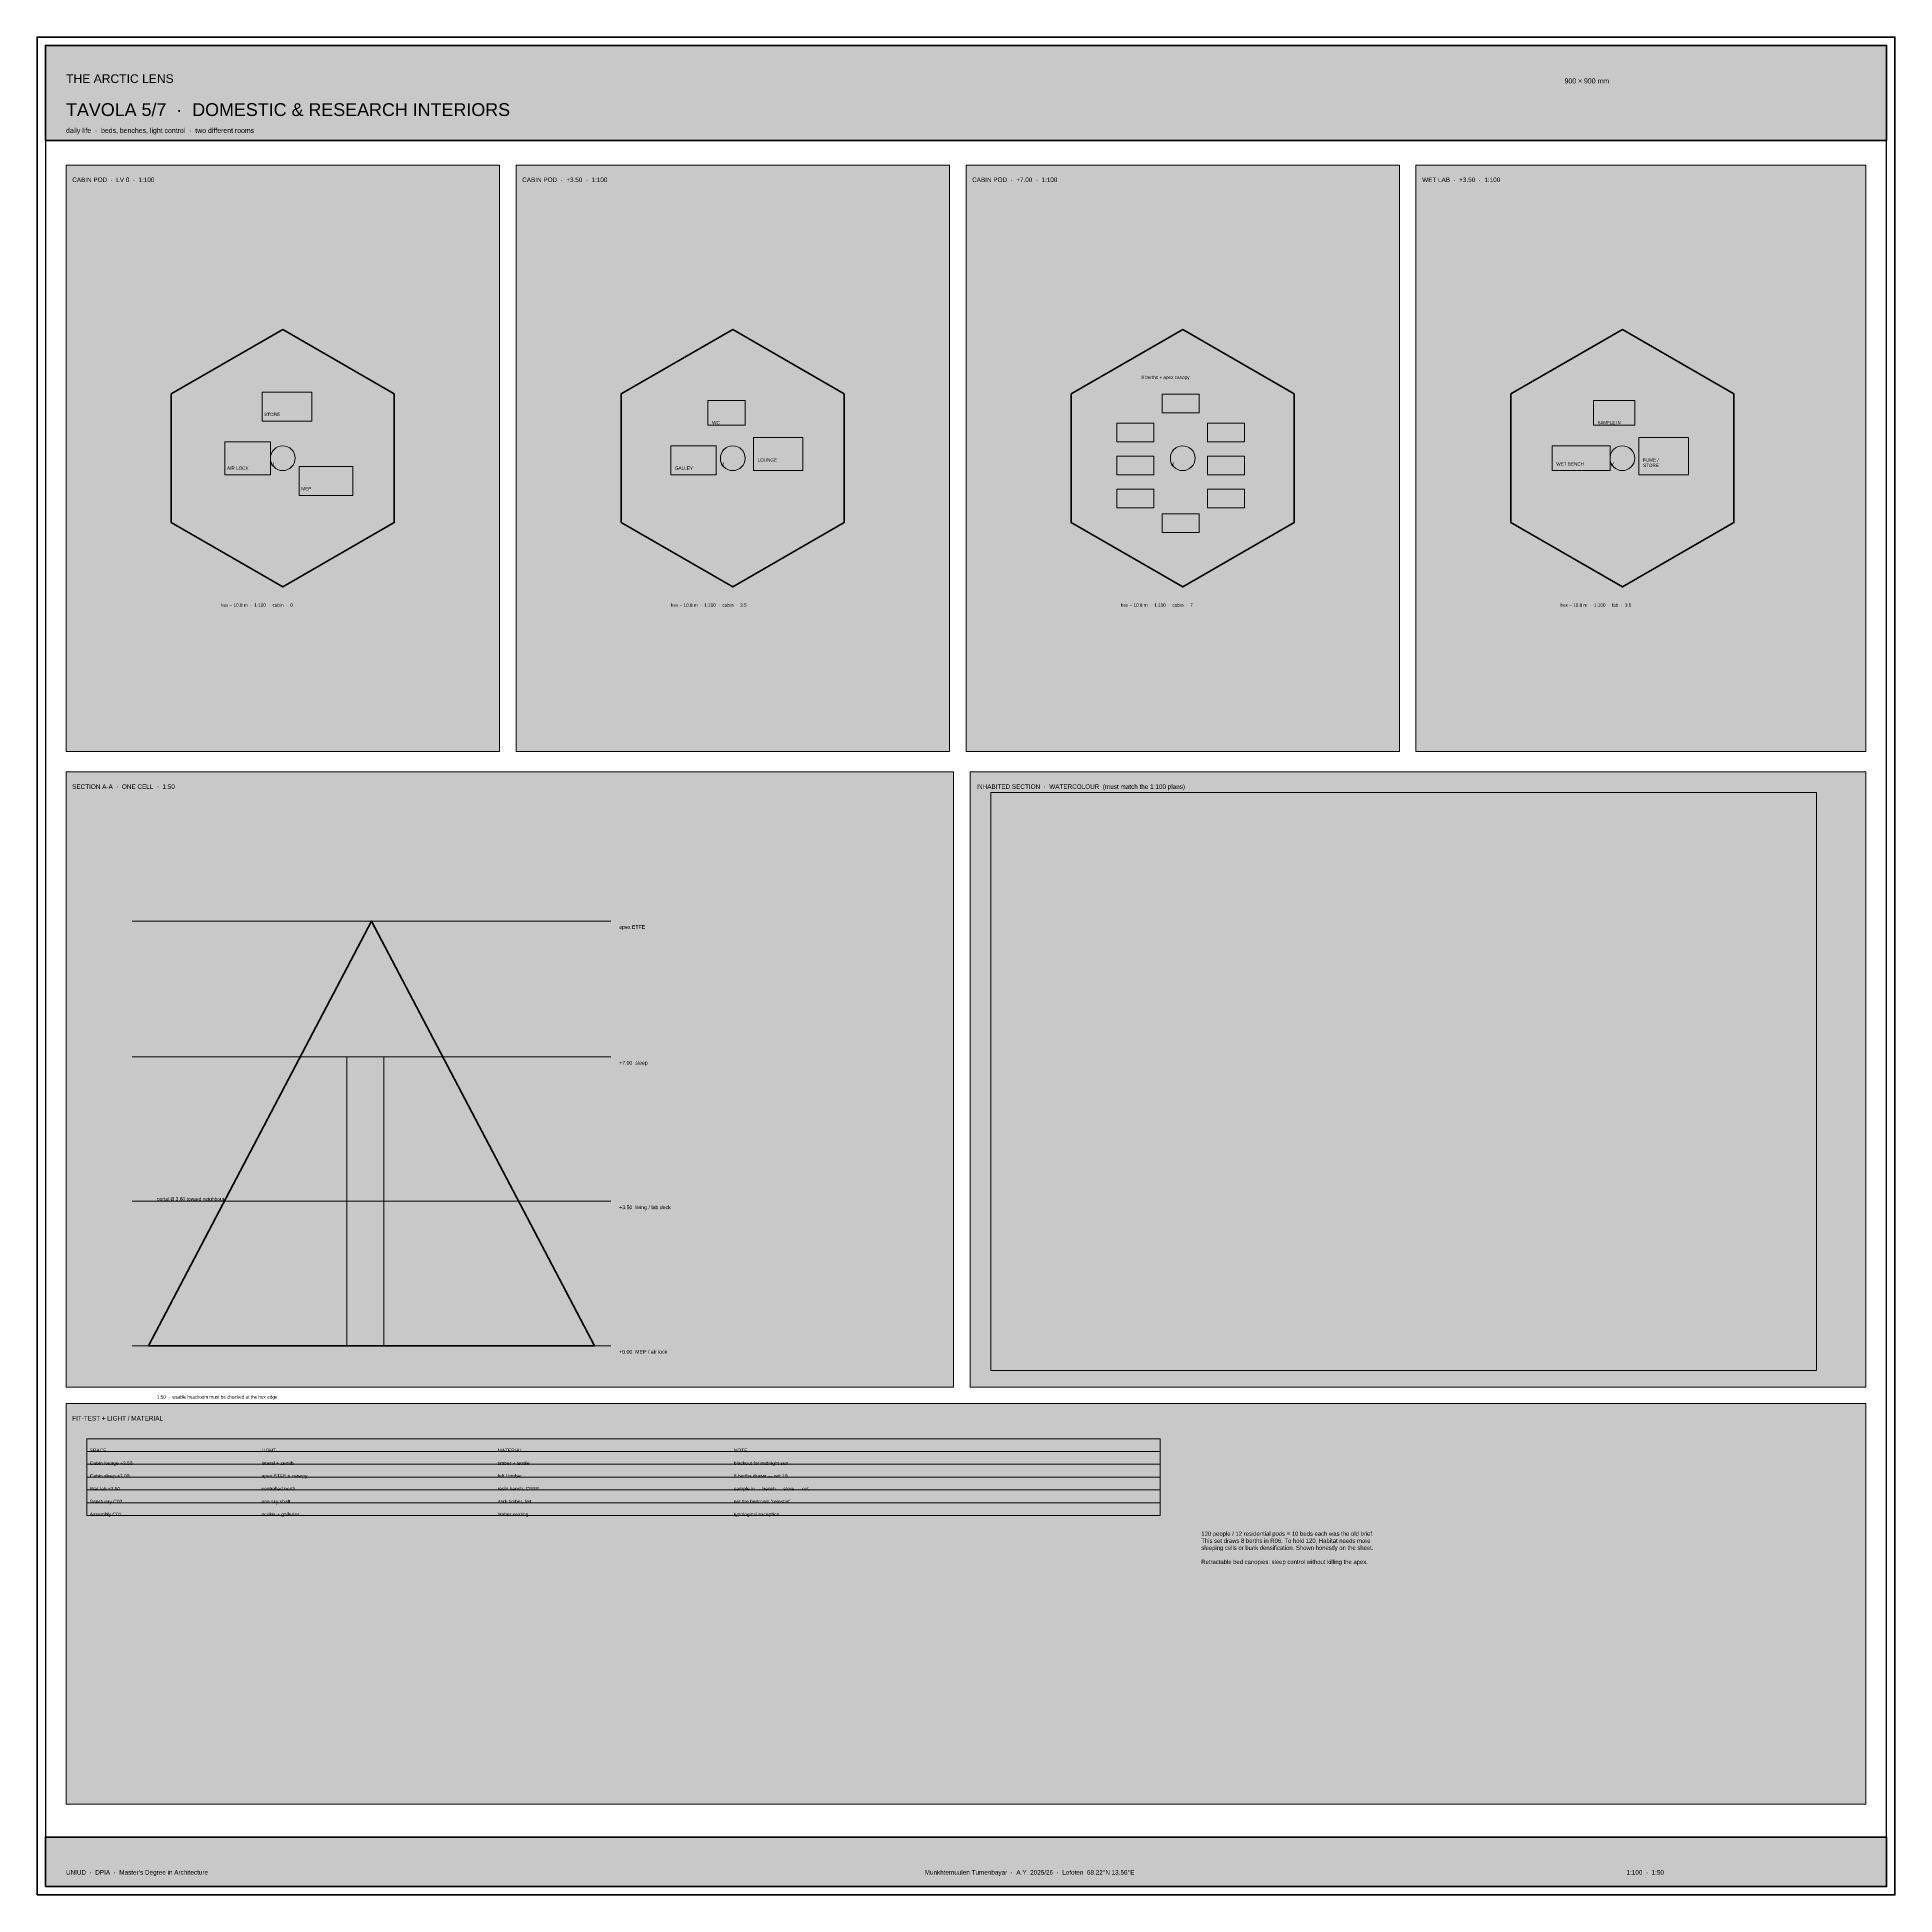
# Paper-space layout 'TAVOLA_05' of a CAD drawing. Header units: millimetres. Extents: x 0 to 900, y 0 to 900.
# The model-space entities are those that its viewports show. They can reach past a viewport. Long polylines and large blocks are cut down to what shows.
import ezdxf

# ---------------------------------------------------------------- set-up
doc = ezdxf.new("R2010")
doc.units = ezdxf.units.MM
for name, color, linetype, lineweight, true_color in [('A-ANNO', 7, 'Continuous', 18, 0x20242a), ('A-DIM', 7, 'Continuous', 13, 0x5a626c), ('A-FURN', 7, 'Continuous', 18, 0x5a626c), ('A-HATCH', 7, 'Continuous', 9, 0xb4bac0), ('A-RENDER', 7, 'Continuous', 0, 0x20242a), ('A-SHEET', 7, 'Continuous', 50, 0x142030), ('A-TABLE', 7, 'Continuous', 13, 0x20242a), ('A-TITL', 7, 'Continuous', 35, 0x142030), ('A-WALL', 7, 'Continuous', 40, 0x20242a)]:
    doc.layers.add(name, color=color, linetype=linetype, lineweight=lineweight, true_color=true_color)
doc.styles.add('ANNO', font='Arial.ttf')
doc.styles.add('TITLE', font='Arial.ttf')
picture_1 = doc.add_image_def('image2.png', size_in_pixel=(1616, 1616))

msp = doc.modelspace()

# ---------------------------------------------------------------- hatches: boundary and pattern name
at = {"layer": 'A-HATCH', "true_color": 0x142030}
h = msp.add_hatch(color=7, dxfattribs=at)
h.dxf.hatch_style = 1
h.paths.add_polyline_path([(4, -250), (896, -250), (896, -204), (4, -204)])
at = {"layer": 'A-HATCH', "true_color": 0xfcfdfe}
h = msp.add_hatch(color=7, dxfattribs=at)
h.dxf.hatch_style = 1
h.paths.add_polyline_path([(14, -546), (224, -546), (224, -262), (14, -262)])
h = msp.add_hatch(color=7, dxfattribs=at)
h.dxf.hatch_style = 1
h.paths.add_polyline_path([(232, -546), (442, -546), (442, -262), (232, -262)])
h = msp.add_hatch(color=7, dxfattribs=at)
h.dxf.hatch_style = 1
h.paths.add_polyline_path([(450, -546), (660, -546), (660, -262), (450, -262)])
h = msp.add_hatch(color=7, dxfattribs=at)
h.dxf.hatch_style = 1
h.paths.add_polyline_path([(668, -546), (886, -546), (886, -262), (668, -262)])
at = {"layer": 'A-HATCH', "true_color": 0xfadce6}
h = msp.add_hatch(color=7, dxfattribs=at)
h.dxf.hatch_style = 1
h.paths.add_polyline_path([(545, -382), (563, -382), (563, -373), (545, -373)])
h = msp.add_hatch(color=7, dxfattribs=at)
h.dxf.hatch_style = 1
h.paths.add_polyline_path([(523, -396), (541, -396), (541, -387), (523, -387)])
h = msp.add_hatch(color=7, dxfattribs=at)
h.dxf.hatch_style = 1
h.paths.add_polyline_path([(567, -396), (585, -396), (585, -387), (567, -387)])
h = msp.add_hatch(color=7, dxfattribs=at)
h.dxf.hatch_style = 1
h.paths.add_polyline_path([(523, -412), (541, -412), (541, -403), (523, -403)])
h = msp.add_hatch(color=7, dxfattribs=at)
h.dxf.hatch_style = 1
h.paths.add_polyline_path([(567, -412), (585, -412), (585, -403), (567, -403)])
at = {"layer": 'A-HATCH', "true_color": 0xdcebfa}
h = msp.add_hatch(color=7, dxfattribs=at)
h.dxf.hatch_style = 1
h.paths.add_polyline_path([(734, -410), (762, -410), (762, -398), (734, -398)])
at = {"layer": 'A-HATCH', "true_color": 0xfadce6}
h = msp.add_hatch(color=7, dxfattribs=at)
h.dxf.hatch_style = 1
h.paths.add_polyline_path([(523, -428), (541, -428), (541, -419), (523, -419)])
h = msp.add_hatch(color=7, dxfattribs=at)
h.dxf.hatch_style = 1
h.paths.add_polyline_path([(567, -428), (585, -428), (585, -419), (567, -419)])
h = msp.add_hatch(color=7, dxfattribs=at)
h.dxf.hatch_style = 1
h.paths.add_polyline_path([(545, -440), (563, -440), (563, -431), (545, -431)])
at = {"layer": 'A-HATCH', "true_color": 0xfcfdfe}
h = msp.add_hatch(color=7, dxfattribs=at)
h.dxf.hatch_style = 1
h.paths.add_polyline_path([(14, -854), (444, -854), (444, -556), (14, -556)])
h = msp.add_hatch(color=7, dxfattribs=at)
h.dxf.hatch_style = 1
h.paths.add_polyline_path([(452, -854), (886, -854), (886, -556), (452, -556)])
h = msp.add_hatch(color=7, dxfattribs=at)
h.dxf.hatch_style = 1
h.paths.add_polyline_path([(14, -1056), (886, -1056), (886, -862), (14, -862)])
at = {"layer": 'A-HATCH', "true_color": 0x142030}
h = msp.add_hatch(color=7, dxfattribs=at)
h.dxf.hatch_style = 1
h.paths.add_polyline_path([(24, -885.2), (544, -885.2), (544, -879), (24, -879)])
at = {"layer": 'A-HATCH', "true_color": 0xffffff}
h = msp.add_hatch(color=7, dxfattribs=at)
h.dxf.hatch_style = 1
h.paths.add_polyline_path([(24, -891.4), (544, -891.4), (544, -885.2), (24, -885.2)])
at = {"layer": 'A-HATCH', "true_color": 0xf5ecd6}
h = msp.add_hatch(color=7, dxfattribs=at)
h.dxf.hatch_style = 1
h.paths.add_polyline_path([(24, -897.6), (544, -897.6), (544, -891.4), (24, -891.4)])
at = {"layer": 'A-HATCH', "true_color": 0xffffff}
h = msp.add_hatch(color=7, dxfattribs=at)
h.dxf.hatch_style = 1
h.paths.add_polyline_path([(24, -903.8), (544, -903.8), (544, -897.6), (24, -897.6)])
at = {"layer": 'A-HATCH', "true_color": 0xf5ecd6}
h = msp.add_hatch(color=7, dxfattribs=at)
h.dxf.hatch_style = 1
h.paths.add_polyline_path([(24, -910), (544, -910), (544, -903.8), (24, -903.8)])
at = {"layer": 'A-HATCH', "true_color": 0xffffff}
h = msp.add_hatch(color=7, dxfattribs=at)
h.dxf.hatch_style = 1
h.paths.add_polyline_path([(24, -916.2), (544, -916.2), (544, -910), (24, -910)])
at = {"layer": 'A-HATCH', "true_color": 0x142030}
h = msp.add_hatch(color=7, dxfattribs=at)
h.dxf.hatch_style = 1
h.paths.add_polyline_path([(4, -1096), (896, -1096), (896, -1072), (4, -1072)])

# ---------------------------------------------------------------- linework, layer by layer
at = {"layer": 'A-DIM', "lineweight": 9, "true_color": 0x5a626c}
for p, q in [((46, -628.2), (278, -628.2)), ((46, -694), (278, -694)), ((46, -764), (278, -764)), ((46, -834), (278, -834))]:
    msp.add_line(p, q, dxfattribs=at)
at = {"layer": 'A-FURN', "true_color": 0x5a626c}
for centre in [(119, -404), (337, -404), (555, -404), (768, -404)]:
    msp.add_circle(centre, 6, dxfattribs=at)
at = {"layer": 'A-SHEET', "lineweight": 70, "true_color": 0x142030}
msp.add_lwpolyline([(0, -1100), (900, -1100), (900, -200), (0, -200)], close=True, dxfattribs=at)
at = {"layer": 'A-SHEET', "lineweight": 25, "true_color": 0x142030}
msp.add_lwpolyline([(4, -1096), (896, -1096), (896, -204), (4, -204)], close=True, dxfattribs=at)
at = {"layer": 'A-SHEET', "lineweight": 13, "true_color": 0xb4bac0}
for points in [[(14, -546), (224, -546), (224, -262), (14, -262)], [(232, -546), (442, -546), (442, -262), (232, -262)], [(450, -546), (660, -546), (660, -262), (450, -262)], [(668, -546), (886, -546), (886, -262), (668, -262)], [(14, -854), (444, -854), (444, -556), (14, -556)], [(452, -854), (886, -854), (886, -556), (452, -556)], [(14, -1056), (886, -1056), (886, -862), (14, -862)]]:
    msp.add_lwpolyline(points, close=True, dxfattribs=at)
at = {"layer": 'A-SHEET', "lineweight": 13, "true_color": 0x5a626c}
for points in [[(109, -386), (133, -386), (133, -372), (109, -372)], [(325, -388), (343, -388), (343, -376), (325, -376)], [(91, -412), (113, -412), (113, -396), (91, -396)], [(347, -410), (371, -410), (371, -394), (347, -394)], [(307, -412), (329, -412), (329, -398), (307, -398)], [(127, -422), (153, -422), (153, -408), (127, -408)], [(150, -834), (168, -834), (168, -694), (150, -694)]]:
    msp.add_lwpolyline(points, close=True, dxfattribs=at)
at = {"layer": 'A-SHEET', "lineweight": 13, "true_color": 0xe682aa}
for points in [[(545, -382), (563, -382), (563, -373), (545, -373)], [(523, -396), (541, -396), (541, -387), (523, -387)], [(567, -396), (585, -396), (585, -387), (567, -387)], [(523, -412), (541, -412), (541, -403), (523, -403)], [(567, -412), (585, -412), (585, -403), (567, -403)], [(523, -428), (541, -428), (541, -419), (523, -419)], [(567, -428), (585, -428), (585, -419), (567, -419)], [(545, -440), (563, -440), (563, -431), (545, -431)]]:
    msp.add_lwpolyline(points, close=True, dxfattribs=at)
at = {"layer": 'A-SHEET', "lineweight": 13, "true_color": 0x4691d2}
for points in [[(754, -388), (774, -388), (774, -376), (754, -376)], [(776, -412), (800, -412), (800, -394), (776, -394)], [(734, -410), (762, -410), (762, -398), (734, -398)]]:
    msp.add_lwpolyline(points, close=True, dxfattribs=at)
at = {"layer": 'A-SHEET', "lineweight": 9, "true_color": 0xb4bac0}
for points in [[(24, -885.2), (544, -885.2), (544, -879), (24, -879)], [(24, -891.4), (544, -891.4), (544, -885.2), (24, -885.2)], [(24, -897.6), (544, -897.6), (544, -891.4), (24, -891.4)], [(24, -903.8), (544, -903.8), (544, -897.6), (24, -897.6)], [(24, -910), (544, -910), (544, -903.8), (24, -903.8)], [(24, -916.2), (544, -916.2), (544, -910), (24, -910)]]:
    msp.add_lwpolyline(points, close=True, dxfattribs=at)
at = {"layer": 'A-TITL'}
for points in [[(4, -250), (896, -250), (896, -204), (4, -204)], [(4, -1096), (896, -1096), (896, -1072), (4, -1072)]]:
    msp.add_lwpolyline(points, close=True, dxfattribs=at)
at = {"layer": 'A-WALL', "lineweight": 40, "true_color": 0x142030}
msp.add_line((54, -834), (270, -834), dxfattribs=at)
for points in [[(173, -372.82), (119, -341.65), (65, -372.82), (65, -435.18), (119, -466.35), (173, -435.18)], [(391, -372.82), (337, -341.65), (283, -372.82), (283, -435.18), (337, -466.35), (391, -435.18)], [(609, -372.82), (555, -341.65), (501, -372.82), (501, -435.18), (555, -466.35), (609, -435.18)], [(822, -372.82), (768, -341.65), (714, -372.82), (714, -435.18), (768, -466.35), (822, -435.18)]]:
    msp.add_lwpolyline(points, close=True, dxfattribs=at)
msp.add_lwpolyline([(54, -834), (90, -765.4), (162, -628.2), (234, -765.4), (270, -834)], dxfattribs=at)

# ---------------------------------------------------------------- texts
at = {"layer": 'A-ANNO', "color": 7, "true_color": 0x142030, "char_height": 2.2, "attachment_point": 1, "style": 'TITLE'}
for s, insert, width in [('CABIN POD  ·  LV 0  ·  1:100', (17, -268), 204), ('CABIN POD  ·  +3.50  ·  1:100', (235, -268), 204), ('CABIN POD  ·  +7.00  ·  1:100', (453, -268), 204), ('WET LAB  ·  +3.50  ·  1:100', (671, -268), 212), ('SECTION A-A  ·  ONE CELL  ·  1:50', (17, -562), 424), ('INHABITED SECTION  ·  WATERCOLOUR  (must match the 1:100 plans)', (455, -562), 428), ('FIT-TEST + LIGHT / MATERIAL', (17, -868), 866)]:
    msp.add_mtext(s, dxfattribs=dict(at, insert=insert, width=width))
at = {"layer": 'A-ANNO', "color": 7, "true_color": 0x20242a, "attachment_point": 1, "style": 'ANNO'}
for s, insert, char_height, width in [('8 berths + apex canopy', (535, -364), 1.6, 50), ('STORE', (110, -382), 1.6, 23), ('WC', (327, -386), 1.6, 16), ('SAMPLE IN', (756, -386), 1.5, 22), ('LOUNGE', (349, -404), 1.6, 20), ('FUME /\\PSTORE', (778, -404), 1.6, 22), ('AIR LOCK', (92, -408), 1.6, 21), ('GALLEY', (309, -408), 1.6, 20), ('WET BENCH', (736, -406), 1.6, 26), ('MEP', (128, -418), 1.6, 25), ('apex ETFE', (282, -630.2), 1.8, 55), ('+7.00  sleep', (282, -696), 1.8, 55), ('portal Ø 3.60 toward neighbour', (58, -762), 1.7, 70), ('+3.50  living / lab deck', (282, -766), 1.8, 55), ('+0.00  MEP / air lock', (282, -836), 1.8, 55), ('120 people / 12 residential pods = 10 beds each was the old brief.\\PThis set draws 8 berths in R06. To hold 120, Habitat needs more\\Psleeping cells or bunk densification. Shown honestly on the sheet.\\P\\PRetractable bed canopies: sleep control without killing the apex.', (564, -924), 2.05, 310)]:
    msp.add_mtext(s, dxfattribs=dict(at, insert=insert, char_height=char_height, width=width))
at = {"layer": 'A-ANNO', "color": 7, "true_color": 0x5a626c, "attachment_point": 1, "style": 'ANNO'}
for s, insert, char_height, width in [('V', (113, -406), 2, 12), ('V', (331, -406), 2, 12), ('V', (549, -406), 2, 12), ('V', (762, -406), 2, 12), ('hex ~ 10.8 m  ·  1:100  ·  cabin  ·  0', (89, -474.35), 1.6, 80), ('hex ~ 10.8 m  ·  1:100  ·  cabin  ·  3.5', (307, -474.35), 1.6, 80), ('hex ~ 10.8 m  ·  1:100  ·  cabin  ·  7', (525, -474.35), 1.6, 80), ('hex ~ 10.8 m  ·  1:100  ·  lab  ·  3.5', (738, -474.35), 1.6, 80), ('1:50  ·  usable headroom must be checked at the hex edge', (58, -858), 1.6, 120)]:
    msp.add_mtext(s, dxfattribs=dict(at, insert=insert, char_height=char_height, width=width))
at = {"layer": 'A-TABLE', "color": 7, "true_color": 0xffffff, "char_height": 1.7, "attachment_point": 1, "style": 'ANNO'}
for s, insert, width in [('SPACE', (25.5, -883.8), 81.2), ('LIGHT', (108.7, -883.8), 112.4), ('MATERIAL', (223.1, -883.8), 112.4), ('NOTE', (337.5, -883.8), 206)]:
    msp.add_mtext(s, dxfattribs=dict(at, insert=insert, width=width))
at = {"layer": 'A-TABLE', "color": 7, "true_color": 0x20242a, "char_height": 1.7, "attachment_point": 1, "style": 'ANNO'}
for s, insert, width in [('Cabin lounge +3.50', (25.5, -890), 81.2), ('lateral + zenith', (108.7, -890), 112.4), ('timber + textile', (223.1, -890), 112.4), ('blackout for midnight sun', (337.5, -890), 206), ('Cabin sleep +7.00', (25.5, -896.2), 81.2), ('apex ETFE + canopy', (108.7, -896.2), 112.4), ('felt / timber', (223.1, -896.2), 112.4), ('8 berths drawn — not 10', (337.5, -896.2), 206), ('Wet lab +3.50', (25.5, -902.4), 81.2), ('Sanctuary C02', (25.5, -908.6), 81.2), ('controlled north', (108.7, -902.4), 112.4), ('one sky shaft', (108.7, -908.6), 112.4), ('dark timber, felt', (223.1, -908.6), 112.4), ('resin bench, CFRP', (223.1, -902.4), 112.4), ('sample in → bench → store → out', (337.5, -902.4), 206), ("not the bedroom 'celestial'", (337.5, -908.6), 206), ('Assembly C01', (25.5, -914.8), 81.2), ('oculus + galleries', (108.7, -914.8), 112.4), ('timber seating', (223.1, -914.8), 112.4), ('typological exception', (337.5, -914.8), 206)]:
    msp.add_mtext(s, dxfattribs=dict(at, insert=insert, width=width))
at = {"layer": 'A-TITL', "color": 7, "true_color": 0xffffff, "attachment_point": 1}
for s, insert, char_height, width, style in [('THE ARCTIC LENS', (14, -218), 4.2, 200, 'TITLE'), ('TAVOLA 5/7  ·  DOMESTIC & RESEARCH INTERIORS', (14, -232), 6.2, 620, 'TITLE'), ('UNIUD  ·  DPIA  ·  Master’s Degree in Architecture', (14, -1088), 2.2, 420, 'ANNO'), ('Munkhtemuulen Tumenbayar  ·  A.Y. 2025/26  ·  Lofoten  68.22°N 13.56°E', (430, -1088), 2.2, 360, 'ANNO'), ('1:100  ·  1:50', (770, -1088), 2.2, 120, 'ANNO')]:
    msp.add_mtext(s, dxfattribs=dict(at, insert=insert, char_height=char_height, width=width, style=style))
at = {"layer": 'A-TITL', "color": 7, "true_color": 0xc8d2dc, "char_height": 2.4, "attachment_point": 1, "style": 'ANNO'}
for s, insert, width in [('900 × 900 mm', (740, -220), 140), ('daily life  ·  beds, benches, light control  ·  two different rooms', (14, -244), 700)]:
    msp.add_mtext(s, dxfattribs=dict(at, insert=insert, width=width))

# ---------------------------------------------------------------- pictures from other files: only their frames are drawn
at = {"layer": 'A-RENDER'}
image = msp.add_image(picture_1, insert=(462, -846), size_in_units=(400, 280), dxfattribs=at)

psp = doc.layouts.new('TAVOLA_05')

# ---------------------------------------------------------------- viewports
at = {"layer": 'VIEWPORTS'}
psp.add_viewport(center=(450, 450), size=(900, 900), view_center_point=(450, -650), view_height=900, dxfattribs=at)

doc.saveas('drawing.dxf')
